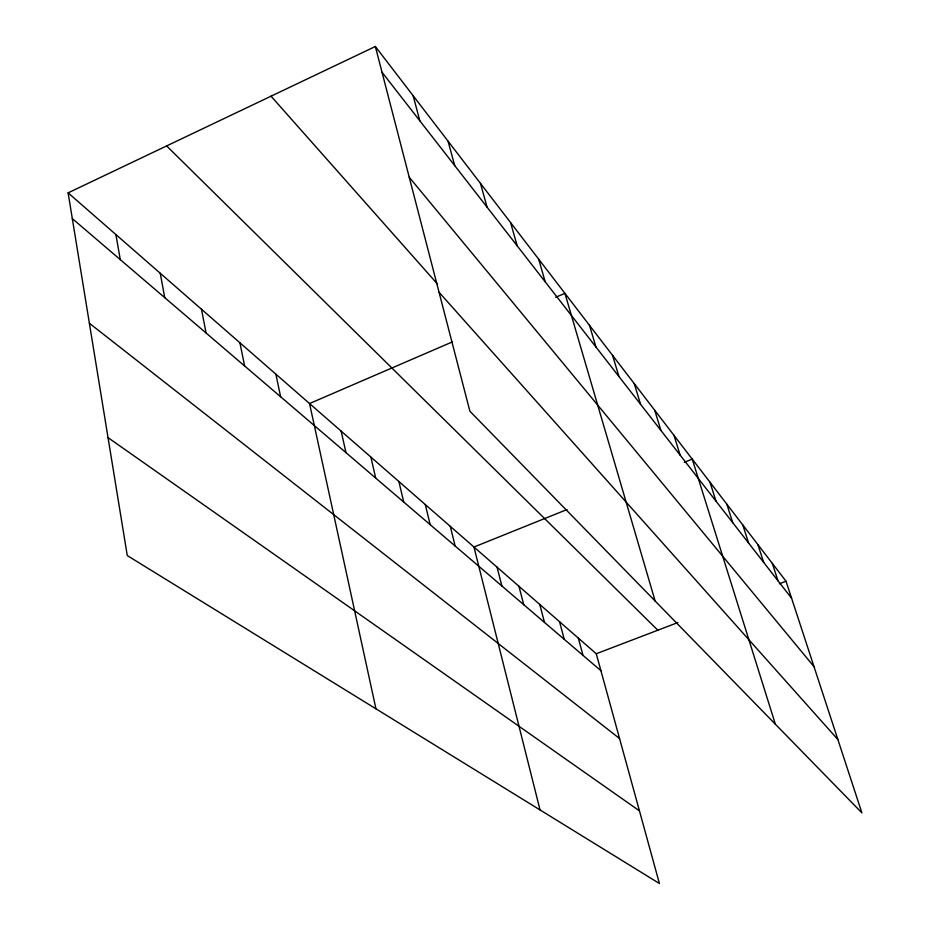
<?xml version="1.0" encoding="UTF-8"?>
<svg xmlns="http://www.w3.org/2000/svg" width="930" height="930" viewBox="0 0 930 930"><rect width="100%" height="100%" fill="white"/><g stroke="black" fill="none" stroke-linecap="round" stroke-linejoin="round"><path stroke-width="1.4" d="M68.111 192.859L596.258 653.744L659.417 883.5L127.271 555.57L68.111 192.859L375.348 46.5L786.024 581.227L861.889 812.855L469.894 411.223L375.348 46.5M452.224 341.961L309.539 403.539L375.952 708.823M555.71 297.286L564.917 293.322L655.139 601.013M567.021 509.547L473.963 547.026L540.039 809.937M684.329 462.291L692.234 459.106L775.376 724.214M596.258 653.744L677.923 622.542M779.363 583.773L786.024 581.227M108.031 437.635L639.445 810.855M89.373 323.256L619.566 738.536M72.308 218.597L600.908 670.681M166.621 145.929L657.847 630.215M439.065 292.287L837.884 739.536M271.037 96.185L437.344 283.882M409.247 177.258L813.994 666.624M382.032 72.273L791.604 598.269M772.319 563.382L777.98 580.773M757.927 544.643L763.669 562.394M742.779 524.927L748.604 543.05M726.83 504.153L732.735 522.672M710.009 482.252L715.995 501.165M673.994 435.368L680.144 455.119M654.708 410.246L660.928 430.439M634.272 383.625L640.561 404.283M612.568 355.376L618.938 376.511M589.492 325.337L595.932 346.971M538.668 259.144L545.224 281.848M510.582 222.572L517.185 245.846M480.45 183.35L487.099 207.204M448.062 141.174L454.735 165.645M578.332 638.108L583.017 655.383M559.523 621.682L564.243 639.317M413.129 95.685L419.814 120.795M539.749 604.442L544.503 622.437M518.963 586.295L523.741 604.686M497.062 567.184L501.875 585.981M450.306 526.38L455.142 546.015M425.312 504.572L430.16 524.648M398.877 481.508L403.725 502.037M370.872 457.06L375.708 478.078M341.147 431.125L345.972 452.643M275.873 374.162L280.628 396.75M239.928 342.798L244.625 365.967M201.473 309.237L206.088 333.01M160.239 273.257L164.738 297.647M115.901 234.569L120.272 259.61"/></g></svg>
